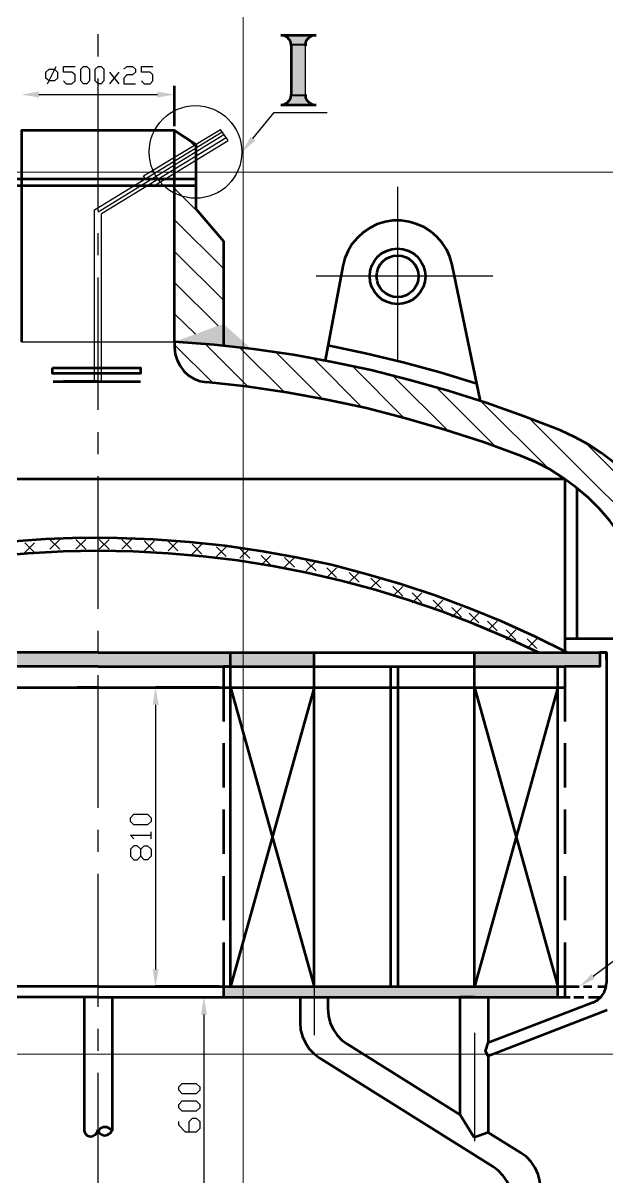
# Model space of a CAD drawing. Header units: millimetres. Extents: x 0 to 841, y 0 to 1189.
# Drawn here: x 222.7 to 301.3, y 815.7 to 971.3 of the extents above; entities that cross this region are included whole.
import ezdxf

# ---------------------------------------------------------------- set-up
doc = ezdxf.new("R2010")
doc.units = ezdxf.units.MM
doc.layers.add('C00-00-00', color=7, linetype='Continuous')
doc.layers.add('CBF-BF-BF', color=7, linetype='Continuous', true_color=0xbfbfbf)

msp = doc.modelspace()

# ---------------------------------------------------------------- hatches: boundary and pattern name
at = {"layer": 'C00-00-00'}
h = msp.add_hatch(color=256, dxfattribs=at)
h.dxf.hatch_style = 2
h.paths.add_polyline_path([(257.386667, 969.671106), (261.831667, 969.671106), (257.640667, 969.671106)])
h = msp.add_hatch(color=256, dxfattribs=at)
h.dxf.hatch_style = 2
h.paths.add_polyline_path([(257.386667, 969.671106), (262.085667, 969.671106), (261.831667, 969.671106)])
h = msp.add_hatch(color=256, dxfattribs=at)
h.dxf.hatch_style = 2
h.paths.add_polyline_path([(257.640667, 969.671106), (261.62, 969.586439), (257.894667, 969.586439)])
h = msp.add_hatch(color=256, dxfattribs=at)
h.dxf.hatch_style = 2
h.paths.add_polyline_path([(257.640667, 969.671106), (261.831667, 969.671106), (261.62, 969.586439)])
h = msp.add_hatch(color=256, dxfattribs=at)
h.dxf.hatch_style = 2
h.paths.add_polyline_path([(257.894667, 969.586439), (261.366, 969.501772), (258.106333, 969.501772)])
h = msp.add_hatch(color=256, dxfattribs=at)
h.dxf.hatch_style = 2
h.paths.add_polyline_path([(257.894667, 969.586439), (261.62, 969.586439), (261.366, 969.501772)])
h = msp.add_hatch(color=256, dxfattribs=at)
h.dxf.hatch_style = 2
h.paths.add_polyline_path([(258.106333, 969.501772), (261.196667, 969.374772), (258.318, 969.374772)])
h = msp.add_hatch(color=256, dxfattribs=at)
h.dxf.hatch_style = 2
h.paths.add_polyline_path([(258.106333, 969.501772), (261.366, 969.501772), (261.196667, 969.374772)])
h = msp.add_hatch(color=256, dxfattribs=at)
h.dxf.hatch_style = 2
h.paths.add_polyline_path([(258.318, 969.374772), (261.027333, 969.205439), (258.487333, 969.205439)])
h = msp.add_hatch(color=256, dxfattribs=at)
h.dxf.hatch_style = 2
h.paths.add_polyline_path([(258.318, 969.374772), (261.196667, 969.374772), (261.027333, 969.205439)])
h = msp.add_hatch(color=256, dxfattribs=at)
h.dxf.hatch_style = 2
h.paths.add_polyline_path([(258.487333, 969.205439), (260.858, 968.993772), (258.614333, 968.993772)])
h = msp.add_hatch(color=256, dxfattribs=at)
h.dxf.hatch_style = 2
h.paths.add_polyline_path([(258.487333, 969.205439), (261.027333, 969.205439), (260.858, 968.993772)])
h = msp.add_hatch(color=256, dxfattribs=at)
h.dxf.hatch_style = 2
h.paths.add_polyline_path([(258.614333, 968.993772), (260.773333, 968.782106), (258.699, 968.782106)])
h = msp.add_hatch(color=256, dxfattribs=at)
h.dxf.hatch_style = 2
h.paths.add_polyline_path([(258.614333, 968.993772), (260.858, 968.993772), (260.773333, 968.782106)])
h = msp.add_hatch(color=256, dxfattribs=at)
h.dxf.hatch_style = 2
h.paths.add_polyline_path([(258.699, 968.782106), (260.688667, 968.528106), (258.783667, 968.528106)])
h = msp.add_hatch(color=256, dxfattribs=at)
h.dxf.hatch_style = 2
h.paths.add_polyline_path([(258.699, 968.782106), (260.773333, 968.782106), (260.688667, 968.528106)])
h = msp.add_hatch(color=256, dxfattribs=at)
h.dxf.hatch_style = 2
h.paths.add_polyline_path([(258.783667, 968.528106), (260.688667, 968.274106), (258.783667, 968.274106)])
h = msp.add_hatch(color=256, dxfattribs=at)
h.dxf.hatch_style = 2
h.paths.add_polyline_path([(258.783667, 968.528106), (260.688667, 968.528106), (260.688667, 968.274106)])
h = msp.add_hatch(color=256, dxfattribs=at)
h.dxf.hatch_style = 2
h.paths.add_polyline_path([(258.783667, 968.274106), (260.688667, 961.712439), (258.783667, 961.712439)])
h = msp.add_hatch(color=256, dxfattribs=at)
h.dxf.hatch_style = 2
h.paths.add_polyline_path([(258.783667, 968.274106), (260.688667, 968.274106), (260.688667, 961.712439)])
h = msp.add_hatch(color=256, dxfattribs=at)
h.dxf.hatch_style = 2
h.paths.add_polyline_path([(224.79, 962.093439), (224.79, 961.289106), (222.419333, 961.670106)])
h = msp.add_hatch(color=256, dxfattribs=at)
h.dxf.hatch_style = 2
h.paths.add_polyline_path([(240.749667, 962.093439), (240.749667, 961.289106), (243.078, 961.670106)])
h = msp.add_hatch(color=256, dxfattribs=at)
h.dxf.hatch_style = 2
h.paths.add_polyline_path([(258.783667, 961.458439), (260.773333, 961.246772), (258.699, 961.246772)])
h = msp.add_hatch(color=256, dxfattribs=at)
h.dxf.hatch_style = 2
h.paths.add_polyline_path([(258.783667, 961.712439), (260.688667, 961.458439), (258.783667, 961.458439)])
h = msp.add_hatch(color=256, dxfattribs=at)
h.dxf.hatch_style = 2
h.paths.add_polyline_path([(258.783667, 961.712439), (260.688667, 961.712439), (260.688667, 961.458439)])
h = msp.add_hatch(color=256, dxfattribs=at)
h.dxf.hatch_style = 2
h.paths.add_polyline_path([(258.783667, 961.458439), (260.688667, 961.458439), (260.773333, 961.246772)])
h = msp.add_hatch(color=256, dxfattribs=at)
h.dxf.hatch_style = 2
h.paths.add_polyline_path([(257.640667, 960.315439), (262.085667, 960.315439), (257.386667, 960.315439)])
h = msp.add_hatch(color=256, dxfattribs=at)
h.dxf.hatch_style = 2
h.paths.add_polyline_path([(257.894667, 960.400106), (261.831667, 960.315439), (257.640667, 960.315439)])
h = msp.add_hatch(color=256, dxfattribs=at)
h.dxf.hatch_style = 2
h.paths.add_polyline_path([(257.640667, 960.315439), (261.831667, 960.315439), (262.085667, 960.315439)])
h = msp.add_hatch(color=256, dxfattribs=at)
h.dxf.hatch_style = 2
h.paths.add_polyline_path([(258.106333, 960.484772), (261.62, 960.400106), (257.894667, 960.400106)])
h = msp.add_hatch(color=256, dxfattribs=at)
h.dxf.hatch_style = 2
h.paths.add_polyline_path([(257.894667, 960.400106), (261.62, 960.400106), (261.831667, 960.315439)])
h = msp.add_hatch(color=256, dxfattribs=at)
h.dxf.hatch_style = 2
h.paths.add_polyline_path([(258.318, 960.654106), (261.366, 960.484772), (258.106333, 960.484772)])
h = msp.add_hatch(color=256, dxfattribs=at)
h.dxf.hatch_style = 2
h.paths.add_polyline_path([(258.106333, 960.484772), (261.366, 960.484772), (261.62, 960.400106)])
h = msp.add_hatch(color=256, dxfattribs=at)
h.dxf.hatch_style = 2
h.paths.add_polyline_path([(258.487333, 960.823439), (261.196667, 960.654106), (258.318, 960.654106)])
h = msp.add_hatch(color=256, dxfattribs=at)
h.dxf.hatch_style = 2
h.paths.add_polyline_path([(258.318, 960.654106), (261.196667, 960.654106), (261.366, 960.484772)])
h = msp.add_hatch(color=256, dxfattribs=at)
h.dxf.hatch_style = 2
h.paths.add_polyline_path([(258.614333, 960.992772), (261.027333, 960.823439), (258.487333, 960.823439)])
h = msp.add_hatch(color=256, dxfattribs=at)
h.dxf.hatch_style = 2
h.paths.add_polyline_path([(258.487333, 960.823439), (261.027333, 960.823439), (261.196667, 960.654106)])
h = msp.add_hatch(color=256, dxfattribs=at)
h.dxf.hatch_style = 2
h.paths.add_polyline_path([(258.699, 961.246772), (260.858, 960.992772), (258.614333, 960.992772)])
h = msp.add_hatch(color=256, dxfattribs=at)
h.dxf.hatch_style = 2
h.paths.add_polyline_path([(258.614333, 960.992772), (260.858, 960.992772), (261.027333, 960.823439)])
h = msp.add_hatch(color=256, dxfattribs=at)
h.dxf.hatch_style = 2
h.paths.add_polyline_path([(258.699, 961.246772), (260.773333, 961.246772), (260.858, 960.992772)])
h = msp.add_hatch(color=256, dxfattribs=at)
h.dxf.hatch_style = 2
h.paths.add_polyline_path([(253.957667, 955.489439), (252.137333, 953.923106), (253.322667, 955.997439)])
h = msp.add_hatch(color=256, dxfattribs=at)
h.dxf.hatch_style = 2
h.paths.add_polyline_path([(249.639667, 930.766772), (249.639667, 928.353772), (243.078, 928.353772)])
h = msp.add_hatch(color=256, dxfattribs=at)
h.dxf.hatch_style = 2
h.paths.add_polyline_path([(249.639667, 930.766772), (252.941667, 927.803439), (249.639667, 927.803439)])
h = msp.add_hatch(color=256, dxfattribs=at)
h.dxf.hatch_style = 2
h.paths.add_polyline_path([(243.078, 928.353772), (249.639667, 928.353772), (249.639667, 927.803439)])
h = msp.add_hatch(color=256, dxfattribs=at)
h.dxf.hatch_style = 2
h.paths.add_polyline_path([(249.639667, 927.803439), (252.941667, 927.803439), (253.407333, 927.380106)])
h = msp.add_hatch(color=256, dxfattribs=at)
h.dxf.hatch_style = 2
h.paths.add_polyline_path([(214.926333, 886.443772), (232.748667, 884.581106), (214.926333, 884.581106)])
h = msp.add_hatch(color=256, dxfattribs=at)
h.dxf.hatch_style = 2
h.paths.add_polyline_path([(214.926333, 886.443772), (232.748667, 886.443772), (232.748667, 884.581106)])
h = msp.add_hatch(color=256, dxfattribs=at)
h.dxf.hatch_style = 2
h.paths.add_polyline_path([(232.748667, 886.443772), (250.613333, 884.581106), (232.748667, 884.581106)])
h = msp.add_hatch(color=256, dxfattribs=at)
h.dxf.hatch_style = 2
h.paths.add_polyline_path([(232.748667, 886.443772), (250.613333, 886.443772), (250.613333, 884.581106)])
h = msp.add_hatch(color=256, dxfattribs=at)
h.dxf.hatch_style = 2
h.paths.add_polyline_path([(250.613333, 886.443772), (261.874, 884.581106), (250.613333, 884.581106)])
h = msp.add_hatch(color=256, dxfattribs=at)
h.dxf.hatch_style = 2
h.paths.add_polyline_path([(250.613333, 886.443772), (261.874, 886.443772), (261.874, 884.581106)])
h = msp.add_hatch(color=256, dxfattribs=at)
h.dxf.hatch_style = 2
h.paths.add_polyline_path([(283.464, 886.443772), (300.355, 884.581106), (283.464, 884.581106)])
h = msp.add_hatch(color=256, dxfattribs=at)
h.dxf.hatch_style = 2
h.paths.add_polyline_path([(283.464, 886.443772), (300.355, 886.443772), (300.355, 884.581106)])
h = msp.add_hatch(color=256, dxfattribs=at)
h.dxf.hatch_style = 2
h.paths.add_polyline_path([(240.114667, 879.416439), (240.919, 879.416439), (240.495667, 881.744772)])
h = msp.add_hatch(color=256, dxfattribs=at)
h.dxf.hatch_style = 2
h.paths.add_polyline_path([(240.114667, 843.729439), (240.919, 843.729439), (240.495667, 841.401106)])
h = msp.add_hatch(color=256, dxfattribs=at)
h.dxf.hatch_style = 2
h.paths.add_polyline_path([(299.72, 842.501772), (297.603333, 841.401106), (299.254333, 843.094439)])
h = msp.add_hatch(color=256, dxfattribs=at)
h.dxf.hatch_style = 2
h.paths.add_polyline_path([(249.639667, 841.401106), (261.874, 840.004106), (249.639667, 840.004106)])
h = msp.add_hatch(color=256, dxfattribs=at)
h.dxf.hatch_style = 2
h.paths.add_polyline_path([(249.639667, 841.401106), (261.874, 841.401106), (261.874, 840.004106)])
h = msp.add_hatch(color=256, dxfattribs=at)
h.dxf.hatch_style = 2
h.paths.add_polyline_path([(261.874, 841.401106), (294.724667, 840.004106), (261.874, 840.004106)])
h = msp.add_hatch(color=256, dxfattribs=at)
h.dxf.hatch_style = 2
h.paths.add_polyline_path([(261.874, 841.401106), (294.724667, 841.401106), (294.724667, 840.004106)])
h = msp.add_hatch(color=256, dxfattribs=at)
h.dxf.hatch_style = 2
h.paths.add_polyline_path([(246.634, 837.633439), (247.438333, 837.633439), (247.015, 840.004106)])

# ---------------------------------------------------------------- linework, layer by layer
at = {"layer": 'C00-00-00', "lineweight": 53}
for points in [[(258.783667, 968.272694), (258.741333, 968.696028), (258.529667, 969.119361), (258.233333, 969.415694), (257.81, 969.627361), (257.386667, 969.669694)], [(262.085667, 969.669694), (261.662333, 969.627361), (261.239, 969.415694), (260.942667, 969.119361), (260.731, 968.696028), (260.688667, 968.272694)], [(258.783667, 968.272694), (258.783667, 961.711028)], [(257.386667, 960.314028), (257.81, 960.356361), (258.233333, 960.568028), (258.529667, 960.864361), (258.741333, 961.287694), (258.783667, 961.711028)], [(260.688667, 961.711028), (260.731, 961.287694), (260.942667, 960.864361), (261.239, 960.568028), (261.662333, 960.356361), (262.085667, 960.314028)], [(243.078, 928.352361), (243.078, 956.842694), (222.419333, 956.842694), (222.419333, 928.352361)], [(280.458333, 938.724028), (280.162, 939.782361), (279.738667, 940.756028), (279.146, 941.687361), (278.426333, 942.491694), (277.622, 943.211361), (276.690667, 943.804028), (275.717, 944.227361), (274.658667, 944.523694), (273.600333, 944.693028), (272.499667, 944.693028), (271.441333, 944.523694), (270.383, 944.185028), (269.409333, 943.719361), (268.520333, 943.126694), (267.716, 942.364694), (266.996333, 941.560361), (266.446, 940.629028), (266.022667, 939.613028), (265.726333, 938.554694), (263.355667, 925.812361)], [(284.310667, 920.351361), (280.458333, 938.724028)], [(295.105667, 916.372028), (290.110333, 918.319361), (285.072667, 920.097361), (279.950333, 921.748361), (274.785667, 923.187694), (269.578667, 924.500028), (264.329333, 925.600694), (259.08, 926.574361), (253.746, 927.336361), (248.412, 927.929028), (243.078, 928.352361)], [(243.078, 927.548028), (243.162667, 926.701361), (243.416667, 925.854694), (243.797667, 925.092694), (244.305667, 924.373028), (244.940667, 923.822694), (245.702667, 923.357028), (246.507, 923.060694), (247.353667, 922.891361)], [(283.802667, 922.679694), (278.849667, 924.203694), (273.854333, 925.558361), (268.816667, 926.786028), (263.736667, 927.844361)], [(226.695, 922.976028), (238.463667, 922.976028)], [(232.748667, 922.976028), (232.283, 922.976028), (232.748667, 922.976028), (228.092, 922.976028)], [(232.748667, 922.976028), (232.283, 922.976028)], [(232.748667, 922.976028), (233.214333, 922.976028)], [(289.814, 912.943028), (284.691667, 914.805694), (279.484667, 916.499028), (274.235333, 918.023028), (268.943667, 919.377694), (263.567333, 920.520694), (258.191, 921.494361), (252.772333, 922.298694), (247.353667, 922.891361)], [(312.547, 890.294694), (312.462333, 892.411361), (312.250667, 894.443361), (311.869667, 896.475361), (311.319333, 898.507361), (310.642, 900.454694), (309.837667, 902.359694), (308.864, 904.222361), (307.763333, 906.000361), (306.578, 907.651361), (305.223333, 909.260028), (303.784, 910.741694), (302.217667, 912.096361), (300.566667, 913.366361), (298.831, 914.509361), (297.010667, 915.483028), (295.105667, 916.372028)], [(307.848, 886.442361), (307.763333, 888.559028), (307.551667, 890.675694), (307.170667, 892.792361), (306.620333, 894.866694), (305.943, 896.856361), (305.096333, 898.803694), (304.080333, 900.708694), (302.979667, 902.486694), (301.709667, 904.222361), (300.312667, 905.831028), (298.788667, 907.355028), (297.18, 908.709694), (295.486667, 909.979694), (293.666333, 911.122694), (291.761333, 912.096361), (289.814, 912.943028)], [(169.883667, 909.852694), (295.656, 909.852694), (295.656, 886.442361)], [(295.952333, 886.442361), (291.634333, 888.601361), (287.189333, 890.633361), (282.702, 892.453694), (278.172333, 894.147028), (273.558, 895.671028), (268.901333, 897.025694), (264.202333, 898.253361), (259.461, 899.269361), (254.677333, 900.116028), (249.893667, 900.835694), (245.067667, 901.343694), (240.199333, 901.682361), (235.373333, 901.851694), (230.505, 901.894028), (225.679, 901.724694), (220.810667, 901.386028)], [(292.1, 886.442361), (287.824333, 888.432028), (283.464, 890.294694), (279.061333, 891.988028), (274.574, 893.512028), (270.086667, 894.909028), (265.514667, 896.136694), (260.900333, 897.195028), (256.286, 898.084028), (251.587, 898.846028), (246.930333, 899.396361), (242.189, 899.819694), (237.49, 900.073694), (232.748667, 900.158361), (228.049667, 900.073694), (223.308333, 899.819694), (218.609333, 899.396361)], [(303.149, 886.442361), (303.149, 888.305028), (295.656, 888.305028)], [(232.748667, 841.399694), (214.926333, 841.399694), (214.926333, 886.442361)], [(301.286333, 885.511028), (301.286333, 886.442361), (300.355, 886.442361), (300.355, 884.579694), (295.656, 884.579694)], [(294.724667, 840.002694), (294.724667, 884.579694)], [(169.883667, 881.743361), (232.748667, 881.743361), (229.954667, 881.743361)], [(249.639667, 847.368694), (249.639667, 840.002694)], [(295.656, 847.368694), (295.656, 840.002694)], [(299.466, 839.283028), (300.058667, 839.579361), (300.566667, 840.045028), (300.947667, 840.595361), (301.201667, 841.230361), (301.286333, 841.907694)], [(232.748667, 840.002694), (230.886, 840.002694), (230.886, 821.968694)], [(259.969, 840.002694), (259.969, 836.531361), (260.053667, 835.600028), (260.307667, 834.668694), (260.688667, 833.822028), (261.196667, 833.017694), (261.874, 832.340361), (262.636, 831.747694)], [(259.969, 840.002694), (261.874, 840.002694), (263.736667, 840.002694)], [(263.736667, 840.002694), (263.736667, 838.394028)], [(266.361333, 833.652694), (281.559, 824.127694), (281.559, 840.002694)], [(263.736667, 838.394028), (263.821333, 837.462694), (264.033, 836.531361), (264.456333, 835.684694), (264.964333, 834.880361), (265.599333, 834.203028), (266.361333, 833.652694)], [(285.326667, 832.044028), (284.988, 832.721361), (285.326667, 833.822028)], [(285.326667, 832.044028), (285.326667, 821.757028), (289.729333, 819.005361)], [(230.886, 821.968694), (231.013, 821.587694), (231.309333, 821.333694), (231.690333, 821.206694), (232.029, 821.249028), (232.367667, 821.418361), (232.621667, 821.714694), (232.706333, 822.095694)], [(232.706333, 822.095694), (232.875667, 821.714694), (233.214333, 821.460694), (233.637667, 821.333694), (234.018667, 821.418361), (234.399667, 821.630028), (234.653667, 821.968694)], [(234.653667, 821.968694), (234.315, 822.265028), (233.934, 822.476694), (233.468333, 822.434361), (233.045, 822.265028), (232.748667, 821.926361)], [(292.354, 814.221694), (292.269333, 815.195361), (292.057667, 816.084361), (291.676667, 816.973361), (291.126333, 817.777694), (290.491333, 818.455028), (289.729333, 819.005361)], [(288.628667, 812.359028), (288.544, 813.290361), (288.29, 814.221694), (287.909, 815.110694), (287.358667, 815.872694), (286.723667, 816.550028), (285.961667, 817.142694)]]:
    msp.add_lwpolyline(points, dxfattribs=at)
at = {"layer": 'C00-00-00', "lineweight": 25}
for points in [[(260.688667, 961.711028), (260.688667, 968.272694)], [(225.933, 963.150361), (227.118333, 965.478694)], [(228.092, 963.531361), (228.473, 963.150361), (229.235, 963.150361), (229.658333, 963.531361), (229.658333, 964.335694), (229.235, 964.716694), (228.092, 964.716694), (228.092, 965.478694), (229.658333, 965.478694)], [(236.22, 965.097694), (236.643333, 965.478694), (237.405333, 965.478694), (237.786333, 965.097694), (237.786333, 964.716694), (237.405333, 964.335694), (236.643333, 964.335694), (236.22, 963.912361), (236.22, 963.150361), (237.786333, 963.150361)], [(238.590667, 963.531361), (238.971667, 963.150361), (239.776, 963.150361), (240.157, 963.531361), (240.157, 964.335694), (239.776, 964.716694), (238.590667, 964.716694), (238.590667, 965.478694), (240.157, 965.478694)], [(224.79, 961.668694), (240.749667, 961.668694)], [(253.619, 955.742028), (256.497667, 959.255694), (263.652, 959.255694)], [(239.141, 950.323361), (238.887, 950.746694), (249.258667, 956.969694)], [(239.860667, 949.688361), (240.157, 949.307361), (250.274667, 955.488028), (249.258667, 956.969694)], [(285.961667, 937.200028), (273.134667, 937.200028), (273.134667, 949.222694)], [(232.283, 922.976028), (232.283, 946.132361)], [(233.214333, 922.976028), (233.214333, 945.582028)], [(273.134667, 925.939361), (273.134667, 937.200028), (262.128, 937.200028)], [(222.419333, 928.352361), (243.078, 928.352361)], [(299.466, 842.796694), (374.861667, 899.269361), (388.239, 899.269361)], [(239.903, 861.338694), (239.903, 862.270028)], [(237.574667, 861.338694), (237.109, 861.804361), (239.903, 861.804361)], [(239.903, 859.010361), (239.437333, 858.502361), (238.971667, 858.502361), (238.506, 859.010361), (238.506, 859.941694), (238.040333, 860.407361), (237.574667, 860.407361), (237.109, 859.941694), (237.109, 859.010361), (237.574667, 858.502361), (238.040333, 858.502361), (238.506, 859.010361)], [(238.506, 859.941694), (238.971667, 860.407361), (239.437333, 860.407361), (239.903, 859.941694), (239.903, 859.010361)], [(261.874, 841.399694), (261.874, 834.880361)], [(283.464, 835.176694), (283.464, 820.571694)], [(245.025333, 821.799361), (245.025333, 823.196361), (245.491, 823.662028), (245.956667, 823.662028), (246.464667, 823.196361), (246.464667, 822.265028), (245.956667, 821.799361), (244.559667, 821.799361), (243.628333, 822.730694), (243.628333, 823.196361)]]:
    msp.add_lwpolyline(points, dxfattribs=at)
for points in [[(226.144667, 963.531361), (225.721333, 963.912361), (225.721333, 964.716694), (226.144667, 965.097694), (226.906667, 965.097694), (227.287667, 964.716694), (227.287667, 963.912361), (226.906667, 963.531361)], [(230.801333, 963.150361), (230.420333, 963.531361), (230.420333, 965.097694), (230.801333, 965.478694), (231.224667, 965.478694), (231.605667, 965.097694), (231.605667, 963.531361), (231.224667, 963.150361)], [(232.791, 963.150361), (232.367667, 963.531361), (232.367667, 965.097694), (232.791, 965.478694), (233.172, 965.478694), (233.553, 965.097694), (233.553, 963.531361), (233.172, 963.150361)], [(239.903, 863.667028), (239.437333, 863.201361), (237.574667, 863.201361), (237.109, 863.667028), (237.109, 864.175028), (237.574667, 864.640694), (239.437333, 864.640694), (239.903, 864.175028)], [(246.464667, 827.429694), (245.956667, 826.964028), (244.094, 826.964028), (243.628333, 827.429694), (243.628333, 827.895361), (244.094, 828.361028), (245.956667, 828.361028), (246.464667, 827.895361)], [(246.464667, 825.059028), (245.956667, 824.593361), (244.094, 824.593361), (243.628333, 825.059028), (243.628333, 825.524694), (244.094, 825.990361), (245.956667, 825.990361), (246.464667, 825.524694)]]:
    msp.add_lwpolyline(points, close=True, dxfattribs=at)
at = {"layer": 'C00-00-00', "lineweight": 53}
msp.add_lwpolyline([(226.610333, 924.838694), (238.463667, 924.838694), (238.463667, 924.076694), (226.610333, 924.076694)], close=True, dxfattribs=at)
at = {"layer": 'C00-00-00', "lineweight": 25}
msp.add_circle((245.893167, 953.942861), 6.244167, dxfattribs=at)
at = {"layer": 'C00-00-00', "lineweight": 53}
for radius in [3.7465, 2.815167]:
    msp.add_circle((273.1135, 937.178861), radius, dxfattribs=at)
at = {"layer": 'C00-00-00', "lineweight": 25}
for points in [[(232.748667, 966.833361), (232.748667, 966.833361), (232.748667, 969.839028), (232.748667, 969.839028)], [(234.357333, 963.150361), (234.357333, 963.150361), (235.585, 964.716694), (235.585, 964.716694)], [(235.585, 963.150361), (235.585, 963.150361), (234.357333, 964.716694), (234.357333, 964.716694)], [(232.748667, 945.963028), (232.748667, 945.963028), (232.748667, 963.870028), (232.748667, 963.870028)], [(232.283, 946.132361), (232.283, 946.132361), (249.470333, 956.673361), (249.470333, 956.673361)], [(232.748667, 945.878361), (232.748667, 945.878361), (249.724333, 956.292361), (249.724333, 956.292361)], [(250.020667, 955.869028), (250.020667, 955.869028), (233.214333, 945.582028), (233.214333, 945.582028)], [(245.702667, 954.810694), (245.702667, 954.810694), (244.898333, 955.615028), (244.898333, 955.615028)], [(246.422333, 945.666694), (246.422333, 945.666694), (243.078, 949.011028), (243.078, 949.011028)], [(249.639667, 938.216028), (249.639667, 938.216028), (243.078, 944.777694), (243.078, 944.777694)], [(232.748667, 940.036361), (232.748667, 940.036361), (232.748667, 942.999694), (232.748667, 942.999694)], [(249.639667, 933.982694), (249.639667, 933.982694), (243.078, 940.544361), (243.078, 940.544361)], [(232.748667, 919.166028), (232.748667, 919.166028), (232.748667, 937.030694), (232.748667, 937.030694)], [(248.92, 930.511361), (248.92, 930.511361), (243.078, 936.353361), (243.078, 936.353361)], [(245.872, 929.368361), (245.872, 929.368361), (243.078, 932.120028), (243.078, 932.120028)], [(248.200333, 922.806694), (248.200333, 922.806694), (243.078, 927.929028), (243.078, 927.929028)], [(252.984, 922.256361), (252.984, 922.256361), (247.184333, 928.056028), (247.184333, 928.056028)], [(257.894667, 921.536694), (257.894667, 921.536694), (251.883333, 927.548028), (251.883333, 927.548028)], [(263.017, 920.647694), (263.017, 920.647694), (256.751667, 926.913028), (256.751667, 926.913028)], [(268.351, 919.504694), (268.351, 919.504694), (261.789333, 926.108694), (261.789333, 926.108694)], [(273.981333, 918.107694), (273.981333, 918.107694), (267.038667, 925.050361), (267.038667, 925.050361)], [(279.908, 916.372028), (279.908, 916.372028), (272.499667, 923.780361), (272.499667, 923.780361)], [(286.258, 914.255361), (286.258, 914.255361), (278.299333, 922.214028), (278.299333, 922.214028)], [(293.539333, 911.165028), (293.539333, 911.165028), (284.395333, 920.309028), (284.395333, 920.309028)], [(311.658, 897.279694), (311.658, 897.279694), (290.957, 917.980694), (290.957, 917.980694)], [(232.748667, 913.197028), (232.748667, 913.197028), (232.748667, 916.160361), (232.748667, 916.160361)], [(308.779333, 904.391694), (308.779333, 904.391694), (298.45, 914.721028), (298.45, 914.721028)], [(232.748667, 892.326694), (232.748667, 892.326694), (232.748667, 910.233694), (232.748667, 910.233694)], [(224.197333, 901.259028), (224.197333, 901.259028), (222.885, 899.946694), (222.885, 899.946694)], [(222.885, 901.259028), (222.885, 901.259028), (224.197333, 899.946694), (224.197333, 899.946694)], [(227.584, 901.682361), (227.584, 901.682361), (226.271667, 900.370028), (226.271667, 900.370028)], [(226.271667, 901.682361), (226.271667, 901.682361), (227.584, 900.370028), (227.584, 900.370028)], [(231.097667, 901.682361), (231.097667, 901.682361), (229.743, 900.370028), (229.743, 900.370028)], [(229.743, 901.682361), (229.743, 901.682361), (231.097667, 900.370028), (231.097667, 900.370028)], [(234.230333, 901.682361), (234.230333, 901.682361), (232.918, 900.370028), (232.918, 900.370028)], [(232.918, 901.682361), (232.918, 901.682361), (234.230333, 900.370028), (234.230333, 900.370028)], [(237.278333, 901.682361), (237.278333, 901.682361), (235.966, 900.370028), (235.966, 900.370028)], [(235.966, 901.682361), (235.966, 901.682361), (237.278333, 900.370028), (237.278333, 900.370028)], [(240.326333, 901.470694), (240.326333, 901.470694), (239.014, 900.158361), (239.014, 900.158361)], [(239.014, 901.470694), (239.014, 901.470694), (240.326333, 900.158361), (240.326333, 900.158361)], [(243.501333, 901.470694), (243.501333, 901.470694), (242.189, 900.158361), (242.189, 900.158361)], [(242.189, 901.470694), (242.189, 901.470694), (243.501333, 900.158361), (243.501333, 900.158361)], [(246.761, 901.047361), (246.761, 901.047361), (245.448667, 899.735028), (245.448667, 899.735028)], [(245.448667, 901.047361), (245.448667, 901.047361), (246.761, 899.735028), (246.761, 899.735028)], [(250.020667, 900.708694), (250.020667, 900.708694), (248.708333, 899.396361), (248.708333, 899.396361)], [(248.708333, 900.708694), (248.708333, 900.708694), (250.020667, 899.396361), (250.020667, 899.396361)], [(253.195667, 900.497028), (253.195667, 900.497028), (251.883333, 899.184694), (251.883333, 899.184694)], [(251.883333, 900.497028), (251.883333, 900.497028), (253.195667, 899.184694), (253.195667, 899.184694)], [(256.032, 899.523361), (256.032, 899.523361), (254.719667, 898.211028), (254.719667, 898.211028)], [(254.719667, 899.523361), (254.719667, 899.523361), (256.032, 898.211028), (256.032, 898.211028)], [(259.207, 899.269361), (259.207, 899.269361), (257.894667, 897.957028), (257.894667, 897.957028)], [(257.894667, 899.269361), (257.894667, 899.269361), (259.207, 897.957028), (259.207, 897.957028)], [(262.128, 898.761361), (262.128, 898.761361), (260.815667, 897.449028), (260.815667, 897.449028)], [(260.815667, 898.761361), (260.815667, 898.761361), (262.128, 897.449028), (262.128, 897.449028)], [(264.879667, 897.872361), (264.879667, 897.872361), (263.567333, 896.560028), (263.567333, 896.560028)], [(263.567333, 897.872361), (263.567333, 897.872361), (264.879667, 896.560028), (264.879667, 896.560028)], [(267.927667, 897.237361), (267.927667, 897.237361), (266.615333, 895.925028), (266.615333, 895.925028)], [(266.615333, 897.237361), (266.615333, 897.237361), (267.927667, 895.925028), (267.927667, 895.925028)], [(270.848667, 896.475361), (270.848667, 896.475361), (269.536333, 895.163028), (269.536333, 895.163028)], [(269.536333, 896.475361), (269.536333, 896.475361), (270.848667, 895.163028), (270.848667, 895.163028)], [(273.812, 895.374694), (273.812, 895.374694), (272.499667, 894.062361), (272.499667, 894.062361)], [(272.499667, 895.374694), (272.499667, 895.374694), (273.812, 894.062361), (273.812, 894.062361)], [(276.394333, 894.485694), (276.394333, 894.485694), (275.082, 893.173361), (275.082, 893.173361)], [(275.082, 894.485694), (275.082, 894.485694), (276.394333, 893.173361), (276.394333, 893.173361)], [(279.230667, 893.512028), (279.230667, 893.512028), (277.918333, 892.199694), (277.918333, 892.199694)], [(277.918333, 893.512028), (277.918333, 893.512028), (279.230667, 892.199694), (279.230667, 892.199694)], [(281.728333, 892.538361), (281.728333, 892.538361), (280.416, 891.226028), (280.416, 891.226028)], [(280.416, 892.538361), (280.416, 892.538361), (281.728333, 891.226028), (281.728333, 891.226028)], [(284.056667, 891.776361), (284.056667, 891.776361), (282.744333, 890.464028), (282.744333, 890.464028)], [(282.744333, 891.776361), (282.744333, 891.776361), (284.056667, 890.464028), (284.056667, 890.464028)], [(286.554333, 890.675694), (286.554333, 890.675694), (285.242, 889.363361), (285.242, 889.363361)], [(285.242, 890.675694), (285.242, 890.675694), (286.554333, 889.363361), (286.554333, 889.363361)], [(232.748667, 886.400028), (232.748667, 886.400028), (232.748667, 889.363361), (232.748667, 889.363361)], [(289.052, 889.490361), (289.052, 889.490361), (287.739667, 888.178028), (287.739667, 888.178028)], [(287.739667, 889.490361), (287.739667, 889.490361), (289.052, 888.178028), (289.052, 888.178028)], [(291.888333, 888.305028), (291.888333, 888.305028), (290.576, 886.992694), (290.576, 886.992694)], [(290.576, 888.305028), (290.576, 888.305028), (291.888333, 886.992694), (291.888333, 886.992694)], [(232.748667, 865.529694), (232.748667, 865.529694), (232.748667, 883.394361), (232.748667, 883.394361)], [(248.496667, 881.743361), (248.496667, 881.743361), (239.352667, 881.743361), (239.352667, 881.743361)], [(240.495667, 879.415028), (240.495667, 879.415028), (240.495667, 843.728028), (240.495667, 843.728028)], [(232.748667, 859.560694), (232.748667, 859.560694), (232.748667, 862.524028), (232.748667, 862.524028)], [(232.748667, 838.690361), (232.748667, 838.690361), (232.748667, 856.597361), (232.748667, 856.597361)], [(248.496667, 841.399694), (248.496667, 841.399694), (239.352667, 841.399694), (239.352667, 841.399694)], [(249.089333, 840.002694), (249.089333, 840.002694), (245.872, 840.002694), (245.872, 840.002694)], [(247.015, 837.632028), (247.015, 837.632028), (247.015, 814.179361), (247.015, 814.179361)], [(232.748667, 832.763694), (232.748667, 832.763694), (232.748667, 835.727028), (232.748667, 835.727028)], [(232.748667, 811.893361), (232.748667, 811.893361), (232.748667, 829.758028), (232.748667, 829.758028)]]:
    msp.add_open_spline(points, degree=3, dxfattribs=at)
at = {"layer": 'C00-00-00', "lineweight": 53}
for points in [[(257.386667, 969.669694), (257.386667, 969.669694), (262.085667, 969.669694), (262.085667, 969.669694)], [(257.386667, 969.669694), (257.386667, 969.669694), (257.429, 969.669694), (257.429, 969.669694)], [(262.085667, 969.669694), (262.085667, 969.669694), (262.128, 969.669694), (262.128, 969.669694)], [(243.078, 957.435361), (243.078, 957.435361), (243.078, 962.854028), (243.078, 962.854028)], [(257.386667, 960.314028), (257.386667, 960.314028), (262.085667, 960.314028), (262.085667, 960.314028)], [(257.386667, 960.314028), (257.386667, 960.314028), (257.429, 960.314028), (257.429, 960.314028)], [(262.085667, 960.314028), (262.085667, 960.314028), (262.128, 960.314028), (262.128, 960.314028)], [(243.078, 956.842694), (243.078, 956.842694), (245.914333, 954.937694), (245.914333, 954.937694)], [(245.914333, 954.937694), (245.914333, 954.937694), (245.914333, 946.259361), (245.914333, 946.259361)], [(219.625333, 950.323361), (219.625333, 950.323361), (245.914333, 950.323361), (245.914333, 950.323361)], [(245.914333, 949.392028), (245.914333, 949.392028), (219.625333, 949.392028), (219.625333, 949.392028)], [(245.914333, 946.259361), (245.914333, 946.259361), (249.639667, 941.899028), (249.639667, 941.899028)], [(249.639667, 941.899028), (249.639667, 941.899028), (249.639667, 927.802028), (249.639667, 927.802028)], [(243.078, 928.352361), (243.078, 928.352361), (243.078, 927.548028), (243.078, 927.548028)], [(297.307, 888.305028), (297.307, 888.305028), (297.307, 908.625028), (297.307, 908.625028)], [(232.748667, 886.442361), (232.748667, 886.442361), (164.253333, 886.442361), (164.253333, 886.442361)], [(232.748667, 886.442361), (232.748667, 886.442361), (301.286333, 886.442361), (301.286333, 886.442361)], [(250.613333, 841.399694), (250.613333, 841.399694), (250.613333, 886.442361), (250.613333, 886.442361)], [(261.874, 841.399694), (261.874, 841.399694), (261.874, 886.442361), (261.874, 886.442361)], [(283.464, 884.579694), (283.464, 884.579694), (283.464, 886.442361), (283.464, 886.442361)], [(301.286333, 886.442361), (301.286333, 886.442361), (301.286333, 841.907694), (301.286333, 841.907694)], [(232.748667, 884.579694), (232.748667, 884.579694), (169.883667, 884.579694), (169.883667, 884.579694)], [(232.748667, 884.579694), (232.748667, 884.579694), (295.656, 884.579694), (295.656, 884.579694)], [(249.639667, 884.579694), (249.639667, 884.579694), (249.639667, 877.171361), (249.639667, 877.171361)], [(250.613333, 884.579694), (250.613333, 884.579694), (249.639667, 884.579694), (249.639667, 884.579694)], [(272.203333, 841.399694), (272.203333, 841.399694), (272.203333, 884.579694), (272.203333, 884.579694)], [(272.203333, 884.579694), (272.203333, 884.579694), (273.134667, 884.579694), (273.134667, 884.579694)], [(273.134667, 884.579694), (273.134667, 884.579694), (273.134667, 841.399694), (273.134667, 841.399694)], [(283.464, 884.579694), (283.464, 884.579694), (294.724667, 884.579694), (294.724667, 884.579694)], [(283.464, 841.399694), (283.464, 841.399694), (283.464, 884.579694), (283.464, 884.579694)], [(295.656, 884.579694), (295.656, 884.579694), (295.656, 877.171361), (295.656, 877.171361)], [(232.748667, 881.743361), (232.748667, 881.743361), (295.656, 881.743361), (295.656, 881.743361)], [(232.748667, 881.743361), (232.748667, 881.743361), (235.585, 881.743361), (235.585, 881.743361)], [(249.089333, 881.743361), (249.089333, 881.743361), (240.495667, 881.743361), (240.495667, 881.743361)], [(250.613333, 881.743361), (250.613333, 881.743361), (261.874, 841.399694), (261.874, 841.399694)], [(261.874, 881.743361), (261.874, 881.743361), (250.613333, 841.399694), (250.613333, 841.399694)], [(283.464, 881.743361), (283.464, 881.743361), (294.724667, 841.399694), (294.724667, 841.399694)], [(294.724667, 881.743361), (294.724667, 881.743361), (283.464, 841.399694), (283.464, 841.399694)], [(249.639667, 874.208028), (249.639667, 874.208028), (249.639667, 868.239028), (249.639667, 868.239028)], [(295.656, 874.208028), (295.656, 874.208028), (295.656, 868.239028), (295.656, 868.239028)], [(249.639667, 865.275694), (249.639667, 865.275694), (249.639667, 859.306694), (249.639667, 859.306694)], [(295.656, 865.275694), (295.656, 865.275694), (295.656, 859.306694), (295.656, 859.306694)], [(249.639667, 856.301028), (249.639667, 856.301028), (249.639667, 850.374361), (249.639667, 850.374361)], [(295.656, 856.301028), (295.656, 856.301028), (295.656, 850.374361), (295.656, 850.374361)], [(232.748667, 841.399694), (232.748667, 841.399694), (170.815, 841.399694), (170.815, 841.399694)], [(232.748667, 841.399694), (232.748667, 841.399694), (294.724667, 841.399694), (294.724667, 841.399694)], [(232.748667, 841.399694), (232.748667, 841.399694), (250.613333, 841.399694), (250.613333, 841.399694)], [(249.089333, 841.399694), (249.089333, 841.399694), (240.495667, 841.399694), (240.495667, 841.399694)], [(250.613333, 841.399694), (250.613333, 841.399694), (261.874, 841.399694), (261.874, 841.399694)], [(261.874, 841.399694), (261.874, 841.399694), (272.203333, 841.399694), (272.203333, 841.399694)], [(273.134667, 841.399694), (273.134667, 841.399694), (283.464, 841.399694), (283.464, 841.399694)], [(294.724667, 841.399694), (294.724667, 841.399694), (297.603333, 841.399694), (297.603333, 841.399694)], [(298.196, 841.399694), (298.196, 841.399694), (299.296667, 841.399694), (299.296667, 841.399694)], [(300.101, 841.399694), (300.101, 841.399694), (301.244, 841.399694), (301.244, 841.399694)], [(232.748667, 840.002694), (232.748667, 840.002694), (169.883667, 840.002694), (169.883667, 840.002694)], [(232.748667, 840.002694), (232.748667, 840.002694), (295.656, 840.002694), (295.656, 840.002694)], [(232.748667, 840.002694), (232.748667, 840.002694), (234.653667, 840.002694), (234.653667, 840.002694)], [(234.653667, 840.002694), (234.653667, 840.002694), (234.653667, 821.968694), (234.653667, 821.968694)], [(283.464, 840.002694), (283.464, 840.002694), (281.559, 840.002694), (281.559, 840.002694)], [(283.464, 840.002694), (283.464, 840.002694), (285.326667, 840.002694), (285.326667, 840.002694)], [(285.326667, 840.002694), (285.326667, 840.002694), (285.326667, 833.822028), (285.326667, 833.822028)], [(299.466, 839.283028), (299.466, 839.283028), (285.326667, 833.822028), (285.326667, 833.822028)], [(295.656, 840.002694), (295.656, 840.002694), (296.375667, 840.002694), (296.375667, 840.002694)], [(296.883667, 840.002694), (296.883667, 840.002694), (298.238333, 840.002694), (298.238333, 840.002694)], [(298.831, 840.002694), (298.831, 840.002694), (300.524333, 840.002694), (300.524333, 840.002694)], [(301.371, 838.224694), (301.371, 838.224694), (285.326667, 832.044028), (285.326667, 832.044028)], [(262.636, 831.747694), (262.636, 831.747694), (285.961667, 817.142694), (285.961667, 817.142694)], [(281.559, 824.127694), (281.559, 824.127694), (283.421667, 821.079694), (283.421667, 821.079694)], [(285.326667, 821.757028), (285.326667, 821.757028), (283.421667, 821.079694), (283.421667, 821.079694)]]:
    msp.add_open_spline(points, degree=3, dxfattribs=at)
at = {"layer": 'CBF-BF-BF', "lineweight": 9}
for points in [[(252.3, 0), (252.3, 1189.000035)], [(841.000001, 951.200028), (0, 951.200028)], [(841.000001, 832.300024), (0, 832.300024)]]:
    msp.add_lwpolyline(points, dxfattribs=at)

doc.saveas('drawing.dxf')
